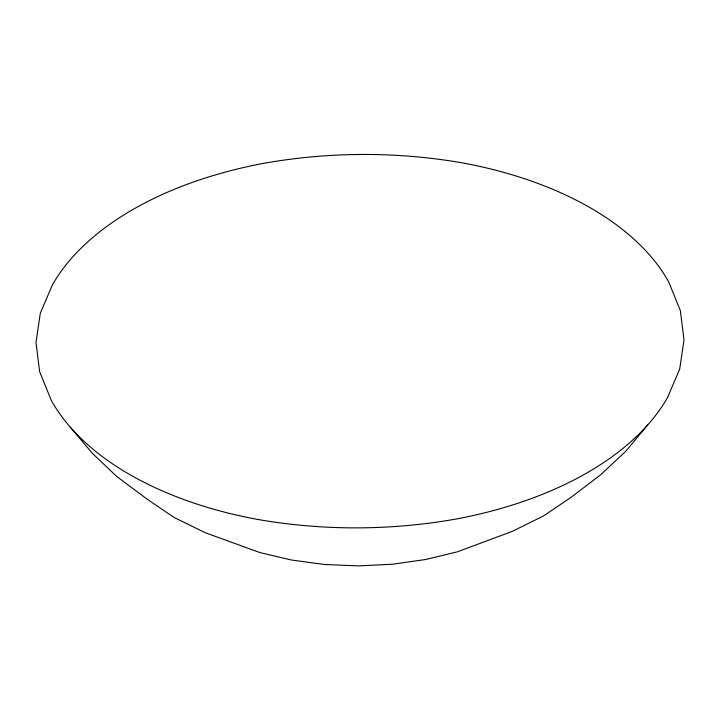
<?xml version="1.0" encoding="UTF-8"?>
<svg xmlns="http://www.w3.org/2000/svg" width="720" height="720" viewBox="0 0 720 720"><rect width="100%" height="100%" fill="white"/><g stroke="black" fill="none" stroke-linecap="round" stroke-linejoin="round"><path stroke-width="1.08" d="M647.694 424.953L625.59 451.458L600.795 474.66L570.465 497.763L543.609 515.88L512.235 531.387L457.353 551.835L425.754 559.494L392.544 564.219L358.533 565.902L324.549 564.489L291.447 560.016L260.028 552.609L204.903 532.584L173.889 517.329L147.456 499.419L116.82 476.55L92.565 453.537L70.317 427.212M257.796 519.462C323.973 530.964 391.941 530.631 458.037 518.679A329.958 190.494 0 0 0 667.44 397.755L679.671 369.171L684 339.894L680.355 310.653L668.817 282.15A318.159 183.69 0 0 0 462.213 162.846C396.027 151.38 328.059 151.686 261.963 163.647A329.958 190.494 0 0 0 52.56 284.571L40.329 313.146L36 342.432L39.645 371.673L51.183 400.167A318.159 183.69 0 0 0 257.787 519.471"/></g></svg>
